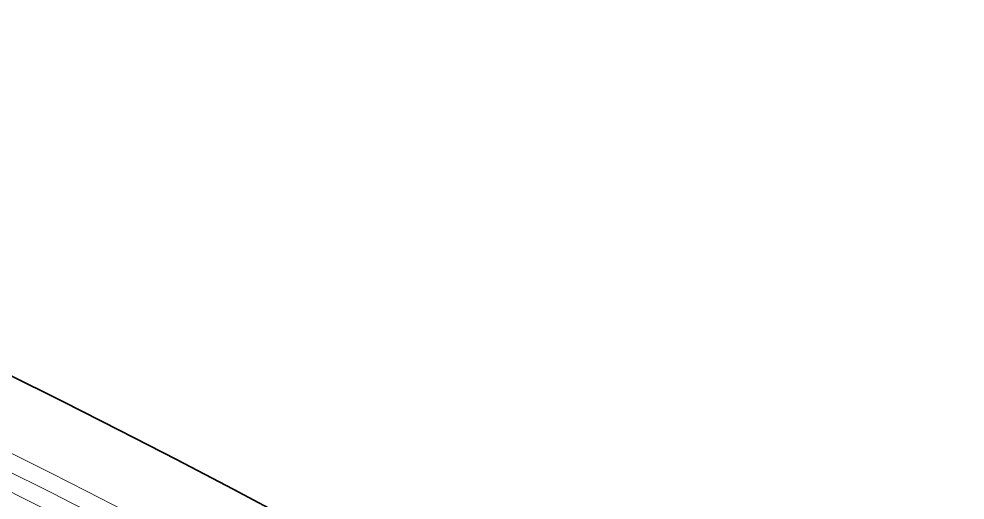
# Model space of a CAD drawing. Header units: millimetres. Extents: x -2729 to 15248, y -12439 to 5292.
# Drawn here: x 5602.3 to 5820.7, y -6635.1 to -6523.9 of the extents above; entities that cross this region are included whole.
import ezdxf

# ---------------------------------------------------------------- set-up
doc = ezdxf.new("R2010")
doc.units = ezdxf.units.MM
for name, color, linetype, lineweight in [('CAM', 155, 'Continuous', 15), ('DUVAR 2_Ном_пера__60', 7, 'Continuous', 35), ('pencere_Ном_пера__80', 7, 'Continuous', 13)]:
    doc.layers.add(name, color=color, linetype=linetype, lineweight=lineweight)

msp = doc.modelspace()

# ---------------------------------------------------------------- linework, layer by layer
at = {"layer": 'CAM', "linetype": 'Continuous'}
msp.add_arc((4580.634, -8666.962), 2279.186, 62.355212, 65.969174, dxfattribs=at)
at = {"layer": 'DUVAR 2_Ном_пера__60', "linetype": 'Continuous'}
for centre, radius, start, end in [((4577.67, -8672.599), 2305.541, 41.933834, 89.123511), ((4574.611, -8702.12), 2294.239, 58.695286, 74.043927)]:
    msp.add_arc(centre, radius, start, end, dxfattribs=at)
at = {"layer": 'DUVAR 2_Ном_пера__60', "linetype": 'Continuous', "lineweight": 5}
msp.add_arc((4574.611, -8702.12), 2294.239, 58.695286, 74.043927, dxfattribs=at)
at = {"layer": 'pencere_Ном_пера__80', "linetype": 'Continuous'}
for radius, start, end in [(2289.541, 58.461944, 73.653788), (2281.541, 58.471487, 73.679948)]:
    msp.add_arc((4577.67, -8672.599), radius, start, end, dxfattribs=at)

doc.saveas('drawing.dxf')
